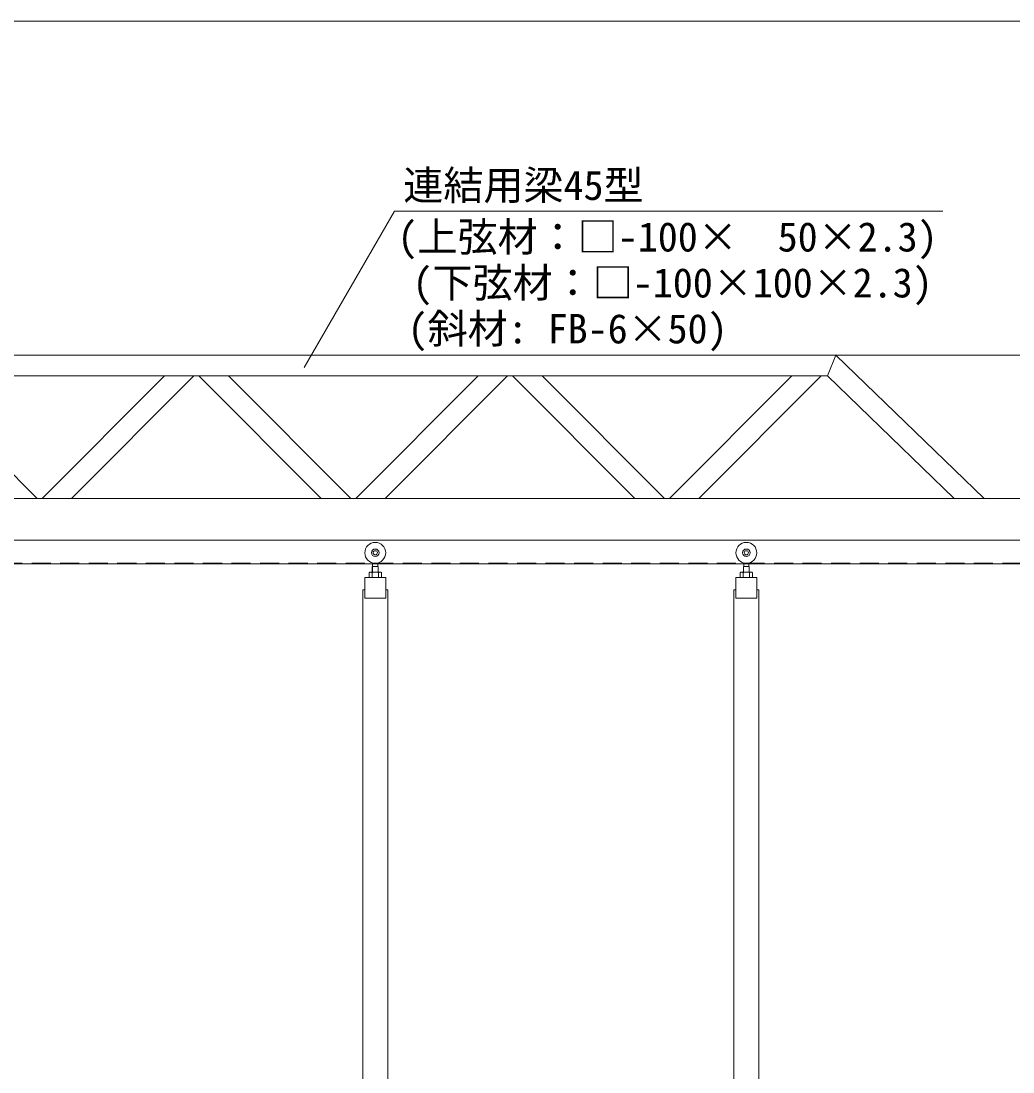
# Model space of a CAD drawing. Units: millimetres, scale not verified. Extents: x 54697 to 74822, y -14438 to 14438.
# Drawn here: x 62801 to 65178, y 6851 to 9368 of the extents above; entities that cross this region are included whole.
import ezdxf
from ezdxf.enums import TextEntityAlignment as Align

# ---------------------------------------------------------------- set-up
doc = ezdxf.new("R2010")
doc.units = ezdxf.units.MM
doc.header["$LTSCALE"] = 38
doc.linetypes.add('DASHED1', pattern=[1.8, 1.2, -0.6])
for name, color, linetype, lineweight in [('0-6_ﾎﾞﾙﾄ類', 2, 'Continuous', 18), ('0-B_寸法', 3, 'Continuous', 18), ('1-0_中央走行棒', 7, 'Continuous', 18), ('1-5_吊車', 4, 'DASHED1', 9), ('1-9_文字', 7, 'Continuous', 18), ('1-B_連結用梁45', 7, 'Continuous', 18)]:
    doc.layers.add(name, color=color, linetype=linetype, lineweight=lineweight)
doc.styles.add('ＭＳ ゴシック', font='')
doc.styles.get('ＭＳ ゴシック').set_extended_font_data('MS Gothic')

msp = doc.modelspace()

# ---------------------------------------------------------------- linework, layer by layer
at = {"layer": '0-6_ﾎﾞﾙﾄ類'}
for p, q in [((63661.02, 8048.07), (63638.76, 8048.07)), ((63642.39, 8048.07), (63638.76, 8048.07)), ((63642.39, 8046.06), (63642.39, 8035.05)), ((63661.02, 8048.07), (63657.39, 8048.07)), ((63657.39, 8046.06), (63657.39, 8035.05)), ((64550.01, 8048.07), (64527.78, 8048.07)), ((64531.41, 8048.07), (64527.78, 8048.07)), ((64531.41, 8046.06), (64531.41, 8035.05)), ((64550.01, 8048.07), (64546.41, 8048.07)), ((64546.41, 8046.06), (64546.41, 8035.05))]:
    msp.add_line(p, q, dxfattribs=at)
for points in [[(63635.16, 8046.06), (63635.16, 8035.05), (63664.65, 8035.05), (63664.65, 8046.06)], [(64524.15, 8046.06), (64524.15, 8035.05), (64553.64, 8035.05), (64553.64, 8046.06)]]:
    msp.add_lwpolyline(points, dxfattribs=at)
for centre, radius, start, end in [((63638.76, 8043.78), 4.29, 32.227, 147.773), ((63649.89, 8033.01), 15.06, 60.137, 119.863), ((63661.02, 8043.78), 4.29, 32.227, 147.773), ((64527.78, 8043.78), 4.29, 32.227, 147.773), ((64538.91, 8033.01), 15.06, 60.137, 119.863), ((64550.01, 8043.78), 4.29, 32.227, 147.773)]:
    msp.add_arc(centre, radius, start, end, dxfattribs=at)
at = {"layer": '0-B_寸法'}
for p, q in [((56502.39, 9367.5), (66292.41, 9367.5)), ((64754.4, 8567.49), (67248.39, 8567.49))]:
    msp.add_line(p, q, dxfattribs=at)
at = {"layer": '1-0_中央走行棒'}
for points in [[(63674.91, 7985.07), (63624.9, 7985.07), (63624.9, 8035.05), (63674.91, 8035.05)], [(64563.9, 7985.07), (64513.89, 7985.07), (64513.89, 8035.05), (64563.9, 8035.05)]]:
    msp.add_lwpolyline(points, close=True, dxfattribs=at)
for points in [[(63619.89, 6673.05), (63619.89, 8005.05), (63624.9, 8005.05)], [(63674.91, 8005.05), (63679.89, 8005.05), (63679.89, 6673.05)], [(64508.91, 6673.05), (64508.91, 8005.05), (64513.89, 8005.05)], [(64563.9, 8005.05), (64568.91, 8005.05), (64568.91, 6673.05)]]:
    msp.add_lwpolyline(points, dxfattribs=at)
at = {"layer": '1-5_吊車', "color": 7, "linetype": 'Continuous', "lineweight": 18}
for p, q in [((63643.2, 8048.07), (63643.2, 8061.09)), ((63643.65, 8061.09), (63643.65, 8069.88)), ((63656.16, 8061.09), (63656.16, 8069.88)), ((63656.61, 8048.07), (63656.61, 8061.09)), ((64532.19, 8048.07), (64532.19, 8061.09)), ((64532.64, 8061.09), (64532.64, 8069.88)), ((64545.15, 8061.09), (64545.15, 8069.88)), ((64545.6, 8048.07), (64545.6, 8061.09)), ((63641.97, 8048.07), (63641.97, 8048.1)), ((63657.84, 8048.07), (63657.84, 8048.1)), ((64530.96, 8048.07), (64530.96, 8048.1)), ((64546.83, 8048.07), (64546.83, 8048.1))]:
    msp.add_line(p, q, dxfattribs=at)
for points in [[(63641.97, 8048.1), (63642.9, 8048.1), (63642.9, 8061.09), (63649.89, 8061.09)], [(63657.84, 8048.1), (63656.91, 8048.1), (63656.91, 8061.09), (63649.89, 8061.09)], [(64530.96, 8048.1), (64531.89, 8048.1), (64531.89, 8061.09), (64538.91, 8061.09)], [(64546.83, 8048.1), (64545.9, 8048.1), (64545.9, 8061.09), (64538.91, 8061.09)]]:
    msp.add_lwpolyline(points, dxfattribs=at)
for centre, radius in [((63649.89, 8094.09), 24.99), ((64538.91, 8094.09), 24.99), ((63649.89, 8094.09), 9), ((63649.89, 8094.09), 5.01), ((64538.91, 8094.09), 9), ((64538.91, 8094.09), 5.01)]:
    msp.add_circle(centre, radius, dxfattribs=at)
at = {"layer": '1-9_文字'}
for p, q in [((63479.28, 8538.18), (63695.76, 8912.49)), ((63695.76, 8912.49), (63720.69, 8912.49)), ((63720.69, 8912.49), (65009.49, 8912.49))]:
    msp.add_line(p, q, dxfattribs=at)
at = {"layer": '1-B_連結用梁45'}
for p, q in [((64753.41, 8567.49), (61853.4, 8567.49)), ((64753.41, 8567.49), (64733.19, 8517.51)), ((64753.41, 8567.49), (65108.58, 8224.5)), ((61903.41, 8517.51), (64733.19, 8517.51)), ((62839.83, 8224.5), (62546.82, 8517.51)), ((62851.83, 8224.5), (63144.81, 8517.51)), ((62922.54, 8224.5), (63215.52, 8517.51)), ((63144.81, 8517.51), (63215.52, 8517.51)), ((63298.23, 8517.51), (63227.52, 8517.51)), ((63520.53, 8224.5), (63227.52, 8517.51)), ((63591.24, 8224.5), (63298.23, 8517.51)), ((63603.24, 8224.5), (63896.25, 8517.51)), ((63673.95, 8224.5), (63966.96, 8517.51)), ((63896.25, 8517.51), (63966.96, 8517.51)), ((64049.67, 8517.51), (63978.96, 8517.51)), ((64271.94, 8224.5), (63978.96, 8517.51)), ((64342.65, 8224.5), (64049.67, 8517.51)), ((64354.65, 8224.5), (64647.66, 8517.51)), ((64425.36, 8224.5), (64718.37, 8517.51)), ((64647.66, 8517.51), (64718.37, 8517.51)), ((64733.19, 8517.51), (65036.61, 8224.5)), ((66447.39, 8224.5), (61867.71, 8224.5)), ((62839.83, 8224.5), (62769.12, 8224.5)), ((62851.83, 8224.5), (62922.54, 8224.5)), ((63591.24, 8224.5), (63520.53, 8224.5)), ((63603.24, 8224.5), (63673.95, 8224.5)), ((64342.65, 8224.5), (64271.94, 8224.5)), ((64354.65, 8224.5), (64425.36, 8224.5))]:
    msp.add_line(p, q, dxfattribs=at)
at = {"layer": '1-B_連結用梁45', "color": 4, "linetype": 'DASHED1', "lineweight": 9}
msp.add_line((66292.41, 8069.1), (61847.4, 8069.1), dxfattribs=at)
at = {"layer": '1-B_連結用梁45'}
for points in [[(61853.4, 8224.5), (61853.4, 8124.51), (66047.4, 8124.51)], [(65447.4, 8124.51), (61847.4, 8124.51), (61847.4, 8067.51), (65447.4, 8067.51), (65447.4, 8070.51)]]:
    msp.add_lwpolyline(points, dxfattribs=at)

# ---------------------------------------------------------------- texts
at = {"layer": '1-9_文字', "style": 'ＭＳ ゴシック'}
for s, p in [('連結用梁45型                 \u3000\u3000', (63717, 8917.89)), ('(上弦材：□-100×  50×2.3)', (63703.11, 8794.41)), ('(下弦材：□-100×100×2.3)', (63739.17, 8684.43)), ('(斜材: FB-6×50)', (63727.41, 8574.42))]:
    msp.add_text(s, height=70.38, dxfattribs=at).set_placement(p, align=Align.BOTTOM_LEFT)

doc.saveas('drawing.dxf')
